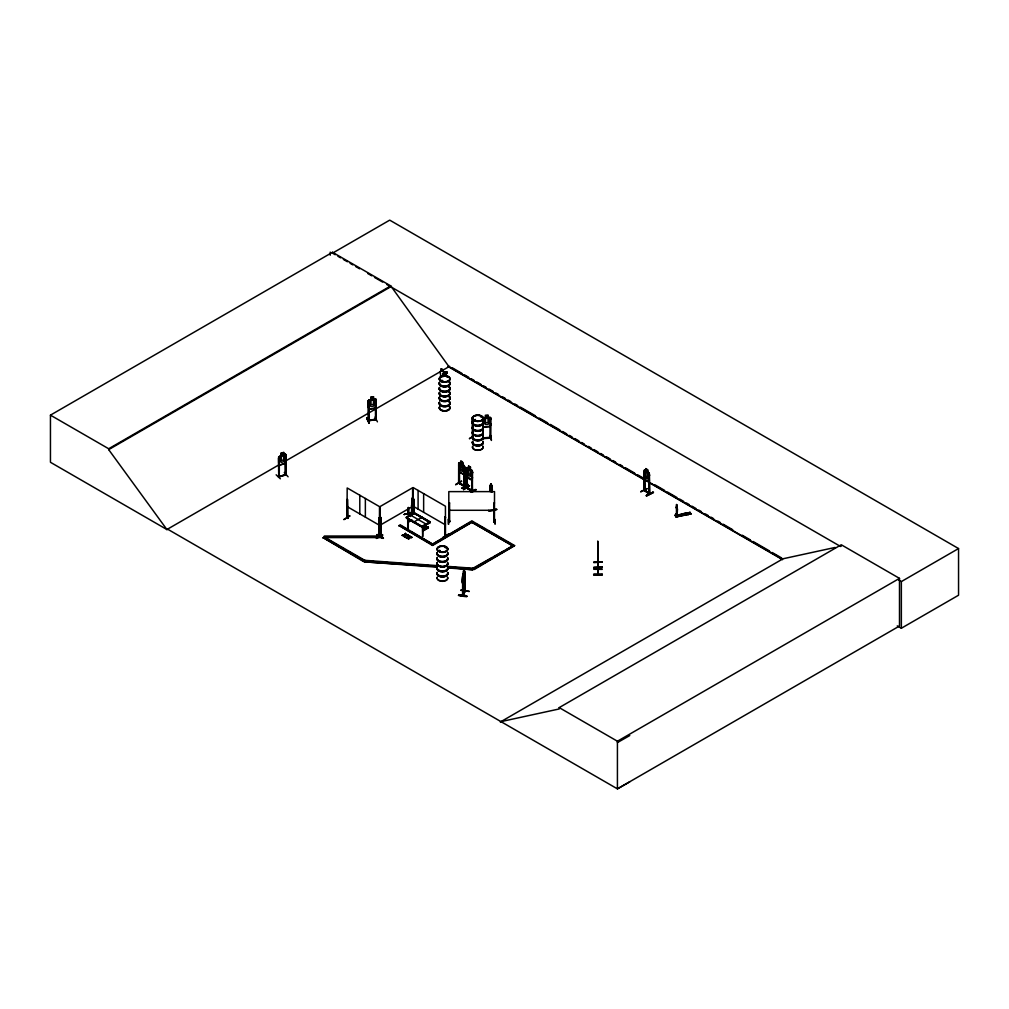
<?xml version="1.0" encoding="UTF-8"?>
<svg xmlns="http://www.w3.org/2000/svg" width="1009" height="1009" viewBox="0 0 1009 1009"><rect width="100%" height="100%" fill="white"/><g stroke="black" fill="none" stroke-linecap="round" stroke-linejoin="round"><path stroke-width="1.5" d="M408.418 507.464L408.531 514.212L408.759 507.868M676.421 514.603L677.077 515.99L677.417 510.024M677.19 515.965L677.203 510.201M285.295 456.194L285.459 475.05L285.295 456.194L286.115 456.144L286.064 474.634L278.408 476.841L279.392 476.286M675.803 514.376L675.954 516.23L675.803 514.376L677.758 516.646C678.489 515.019 675.349 515.826 676.232 517.049M676.169 507.767L676.61 504.475L677.102 505.131M676.27 507.3L676.572 506.48M677.367 509.772L677.48 508.952M442.863 376.849L443.052 373.885A1.904 1.501 26.5 0 0 442.674 371.375L442.585 369.218L441.11 368.878M462.816 583.454C467.974 566.125 462.74 588.625 462.664 581.764M464.897 591.034L462.879 594.717M462.589 595.688L462.664 575.635M463.144 576.631L462.929 595.777L465.199 591.06L465.124 572.38L464.607 591.476M458.515 595.36C463.699 593.393 474.709 598.98 458.515 595.36L466.902 596.332M458.616 595.096L466.927 596.395M685.048 514.363L683.799 514.224M463.017 595.676L462.929 574.84L464.001 569.404L464.064 571.838C465.59 567.815 459.663 581.777 462.79 583.568M436.733 567.146L364.564 561.862L364.779 560.323L324.368 536.99L323.183 537.671L363.606 561.597L364.779 560.323L436.947 565.608M447.719 567.941L472.817 569.782L473.032 568.244L513.442 545.491L487.851 530.709M408.279 528.199L408.317 519.194M442.106 380.834L441.236 380.708L442.648 380.784M447.328 377.328L448.198 377.189M447.365 377.252L447.744 376.937M422.96 526.168L422.67 536.738L422.367 526.168M429.91 522.763L429.695 521.779L414.333 513.001L406.501 517.213L406.627 518.311L421.787 527.039L429.695 522.977L429.91 521.741L414.333 512.749L406.413 517.075L406.387 517.97L421.989 526.837L429.834 522.624M438.776 550.99L439.76 550.435M438.865 551.028L440.189 550.763L438.89 550.75M439.394 551.456L440.151 550.599M445.587 547.118L445.776 547.572M475.554 420.324L475.1 419.467L474.381 420.324M445.133 547.61L445.953 547.584M474.671 420.198L475.327 419.542M481.407 416.54L480.612 416.73M480.788 416.187L481.343 416.402M481.179 416.767L480.675 416.276M676.471 504.639L677.304 508.486M598.223 569.089L598.223 570.11M598.223 567.361L597.845 566.238L597.845 567.474M597.845 543.901L597.845 574.613L597.744 541.038L597.845 563.072L598.173 561.899M411.874 504.197L411.483 506.039M444.301 375.84L444.452 375.134M376.925 534.984C382.638 535.476 388.112 542.211 376.925 534.984L383.042 538.428M377.215 534.467L383.357 538.276M404.407 514.388L412.063 512.458L404.205 514.502M422.834 530.103L424.032 526.648L428.169 526.9L428.27 527.934L422.96 530.999L422.708 530.267L428.169 526.9M649.468 494.133L644.007 490.45L644.625 469.992L643.969 470.446L644.537 479.275L648.837 482.176L649.392 480.259M648.837 482.176L648.888 472.855M286.241 454.769L285.307 454.164C282.179 456.762 284.399 448.803 283.643 454.782L284.904 455.185L284.904 459.473L283.643 461.681L281.297 462.362L280.048 460.886L280.048 456.598L281.17 455.374L278.661 456.926L278.661 463.081L279.48 465.187L285.383 463.472L286.203 454.718L286.077 474.886L278.585 477.03L285.206 474.394M463.913 474.571L464.644 472.691M464.026 474.634L459.335 471.935L458.679 469.336L459.272 471.985L463.963 474.671L464.644 472.78M375.285 408.014L376.281 399.476L375.323 398.82L369.029 399.854L368.171 400.825L368.033 420.904L375.272 419.038M368.197 407.031L369.029 409.175L375.373 408.128L376.307 405.694M375.361 400.85L376.18 400.888L375.361 400.85L375.55 419.719C373.91 418.71 377.593 418.432 375.361 418.836M285.295 474.154L286.19 474.104M280.351 478.808L276.151 474.798M404.71 537.04L405.328 535.136L407.913 534.808L405.328 535.527L404.71 537.04L404.723 535.186L404.218 536.763M408.645 538.932L409.351 535.64L408.746 537.52L406.123 537.469L408.746 537.129L408.658 537.847L406.123 537.86M408.645 539.311L409.843 535.918M404.811 534.858C398.832 535.073 405.706 536.801 405.416 533.37L405.416 535.211L405.908 533.647M404.811 535.249L405.416 533.37M483.437 426.984L489.996 426.567L490.853 424.171M489.996 426.567L490.954 424.221M408.153 539.033L408.658 537.456M640.753 491.875L647.236 488.646M366.746 418.092L369.168 423.2L366.809 418.054M366.734 418.394L369.168 423.2M469.437 438.751L473.095 436.62M463.484 489.567L469.286 485.934M343.943 519.66L350.022 515.839L344.006 519.37M455.664 484.761L461.681 481.243M463.421 571.119L464.09 569.417M463.421 571.889L463.863 570.943M462.891 574.298L463.371 573.276M464.985 591.425L465.124 572.38M469.172 591.501L460.974 590.038M462.639 594.944L465.149 591.06M462.664 595.676L464.985 590.757M346.919 518.121L347.815 518.285L347.273 517.302M440.656 376.483L440.466 373.456A1.904 1.501 26.5 0 1 440.845 371.06L440.883 370.997M442.358 375.764L444.389 371.753L447.138 372.207L445.448 376.269M442.409 375.89L444.389 371.753M442.699 375.815L444.919 372.081L443.292 375.916M442.888 375.853L445.133 372.233M443.241 375.903L444.389 371.917L447.34 372.586M445.776 373.645L444.565 376.117L446.609 372.271L444.919 376.18M445.095 376.206L447.138 372.207M445.335 376.143L446.609 372.271M379.573 536.674L379.523 535.93M458.83 482.352L459.297 483.551L459.448 464.72L458.679 464.531L459.448 464.72M464.317 467.495L464.026 486.275L464.367 485.455L464.935 486.515L458.83 483.034M464.026 486.275L464.317 472.162M413.085 512.37L413.085 487.536L445.423 506.203L445.486 536.258L445.297 535.539M445.171 535.804L445.083 517.112L445.209 535.779M472.515 436.556L472.906 437.502M448.21 519.219L448.273 524.15M448.627 518.878L448.74 524.188M467.344 487.561L466.461 487.297L467.129 487.688M466.726 487.17L467.129 488.369L467.281 474.205M466.738 475.441L466.738 487.889C474.23 493.439 475.113 490.601 467.129 487.877M380.872 535.602L381.074 536.284L381.024 517.579L380.267 517.781L381.024 517.579M644.713 489.945L643.931 489.769L644.574 490.147M644.574 490.828L644.234 471.67L644.713 490.626M648.989 493.174L649.443 494.17M643.944 489.731L649.771 494.032L649.191 475.012L649.317 493.691M482.605 437.956L490.904 437.225M441.45 380.998L441.967 380.229L441.955 381.074M441.324 380.708L442.068 380.532M406.627 517.63L421.989 526.307L429.91 521.981M422.922 526.244L421.611 526.446L406.501 517.693M429.91 522.246L422.796 526.446M439.319 550.473L438.801 551.116M490.071 485.405L490.942 486.187M408.456 514.199L408.115 513.039L408.784 514.073M408.115 513.72L408.153 507.54M489.958 489.819L491.547 492.127M368.285 400.888L369.029 399.854M449.661 521.312C449.434 519.799 447.668 522.498 449.661 521.792L449.573 502.961L448.803 502.961L449.573 502.961M482.567 418.596L483.45 417.676L489.97 417.31L490.954 418.054L490.778 438.133L482.504 438.612M441.147 368.815L440.845 371.06M676.837 515.082L676.837 514.275L675.349 514.565L675.286 515.498L690.219 513.064L689.992 512.32L688.504 512.774M675.462 515.801L690.042 512.761M676.043 516.747L690.913 513.884L676.169 516.949M689.929 512.585L675.261 515.448M690.118 512.9L675.387 515.662M690.875 514.149L690.005 512.585M482.479 419.769L483.248 419.719L483.197 438.625L483.324 437.919M490.046 437.275L490.109 438.146M490.021 437.477L490.942 437.389M490.828 438.095L490.79 437.212M683.938 513.922L684.695 513.959M475.327 420.211L474.381 419.643M406.501 517.478L413.539 513.392M439.243 550.548L440.101 550.914M444.54 375.575L443.821 375.739M472.527 423.301L472.452 417.184L473.158 416.692M458.742 463.245L459.41 462.778C462.286 465.477 459.082 458.225 462.715 462.324L462.652 464.657L464.708 466.574L464.72 486.641L458.616 483.16L458.679 463.181L459.372 462.69L464.001 465.363M448.715 521.628L449.636 521.817L448.765 521.59M449.547 521.136L448.715 521.123M449.573 521.792L449.636 520.921M493.691 521.83C495.772 519.976 492.77 522.435 494.435 521.83L494.524 491.623L448.803 491.623L448.828 521.817M493.754 521.628L494.524 521.628M485.455 417.676L484.055 418.533L484.055 422.809L485.455 424.562L488.066 424.398L489.466 422.468L489.466 418.18L488.066 417.512L488.154 415.077L485.354 415.254L485.354 417.549M347.701 518.222L346.97 518.096L347.184 499.304L347.79 518.323M347.588 518.437L347.727 499.619M378.753 536.523L378.968 517.655L379.182 536.763M464.872 467.81L464.102 467.621M412.265 499.556L412.265 514.54M413.299 498.761L413.299 513.745M464.935 485.833L459.297 483.059L464.72 485.96M461.819 488.343L467.848 484.434L461.819 488.343L468.176 484.988L467.835 484.421M376.458 538.1L382.815 535.123L376.508 538.163M382.487 534.581L376.521 538.465M380.267 536.372L381.099 536.246M445.637 517.428L444.868 517.239M445.12 535.098L445.486 535.577M442.573 537.57L448.639 534.076L442.913 538.1M442.573 537.948L448.942 534.606L448.601 534.038M444.124 537.444L448.917 534.556M167.645 529.183L166.989 529.574L50.45 462.286L50.45 415.14L332.516 252.288L390.748 285.9L448.98 366.671L782.379 559.163M332.516 252.288L332.516 253.158L389.714 220.139L958.55 548.555L958.55 595.222L901.352 628.241L897.266 625.87M50.45 415.14L108.682 448.753L390.748 285.9M629.767 781.824L617.42 788.861L167.57 529.145L166.901 529.523L108.682 449.623L390.748 286.77M166.901 529.523L279.039 464.783M285.837 460.861L449.636 366.292M472.452 417.184L472.489 437.263M472.489 418.521L472.691 437.061A5.335 3.077 0 0 0 477.799 440.857A5.335 3.077 0 0 0 482.958 436.973M473.133 436.355L469.5 438.448M323.183 538.264L324.368 537.583L381.516 537.583L381.516 536.031L324.368 536.031L324.368 537.583L337.838 545.352M466.738 469.223L467.129 488.369M468.554 468.453L468.554 466.007L470.535 467.154L470.408 469.526L471.405 470.862L471.405 475.151L470.408 476.412L468.554 475.34L467.558 472.931L467.558 468.643L468.554 468.302M380.267 525.109L412.605 506.442M471.909 472.452L472.666 472.653L471.909 472.452L471.846 491.093L472.679 491.295M467.18 476.765C465.187 469.98 467.848 481.495 471.846 479.464L472.527 477.572L471.783 479.502L467.217 476.727M411.231 514.981L413.539 513.644M399.11 525.563L432.609 544.91L473.032 521.577L432.609 545.491L399.11 525.563L400.283 524.882L432.609 544.128L411.054 531.693M399.11 526.143L400.283 525.462L408.368 530.129M408.052 521.817L410.966 520.43L408.052 522.397M463.535 489.668L469.601 485.783L463.535 489.277M470.812 492.077C474.293 488.961 479.565 488.23 472.363 491.963M472.023 491.761L475.983 489.819M472.111 491.761L475.743 489.668M323.183 537.671L363.606 561.004L364.779 560.323M428.421 527.177L422.746 530.28M422.746 530.86L428.018 527.795L428.093 527.013L424.121 526.673M447.933 566.402L473.032 568.244L474.205 569.505L514.628 545.592L471.846 520.896L431.436 544.81L443.556 537.81M446.255 536.258L471.846 521.476L473.032 522.158M473.032 568.824L491.887 557.939M494.587 556.388L504.021 550.939M506.707 549.375L510.756 547.042M473.032 568.244L474.205 568.925L514.628 545.592M500.313 722.015L783.047 558.772L835.137 547.446M500.969 721.624L559.2 708.961L559.2 707.612L841.266 544.759L899.498 578.371L899.498 626.009L617.42 788.861L617.42 741.224L899.498 578.371M841.266 546.109L840.611 546.5L386.687 284.424M898.653 580.011L901.352 581.575L958.55 548.555M617.42 742.586L629.767 735.548M684.897 514.401L684.14 514.489M647.627 472.098L647.702 469.765L645.798 468.567L644.94 475.416L645.861 477.875L647.564 479.023L648.484 477.799L647.564 469.841M643.969 476.614L644.537 479.275M649.455 474.142L648.812 472.893M649.695 475.353L648.964 475.125M646.416 495.369C667.605 485.48 632.378 502.911 652.924 492.152M646.441 495.696L652.937 492.43M653.201 492.695L646.693 495.923M598.186 570.199L598.173 569.051M475.504 420.223L474.419 420.223M440.151 551.229L439.457 551.229M412.366 520.165L408.027 521.691L410.89 520.354M281.17 455.374L281.17 453.079L283.731 452.385M285.358 454.214L278.661 456.926M278.724 476.992L278.484 458.174L279.316 458.124L279.253 476.841L279.316 458.124M279.506 465.048L285.282 463.358M284.298 472.426L288.107 476.803M279.178 475.958L278.585 476.362M411.912 498.093L411.874 515.006M411.521 514.603L411.798 498.963L412.139 514.931M404.193 514.527L412.088 512.194M464.922 591.476L464.821 570.968M442.207 395.768L441.274 395.705M443.846 375.033L443.544 375.764M279.052 476.614L279.052 475.933M677.077 507.54L677.38 509.406M676.345 508.221L676.282 507.741M675.589 515.99L675.336 515.385L676.913 515.044L677.695 516.356M684.707 513.367L685.628 515.082L684.707 513.367L683.219 513.657L684.14 515.221M686.019 513.102C688.794 516.974 683.988 512.156 687.507 512.812L688.441 514.54L687.507 512.812M380.872 536.094L380.809 517.466M490.765 488.255L491.484 489.832M466.675 487.851L471.947 490.5M370.871 397.256L373.595 396.865L373.507 399.249L374.856 399.791L374.856 404.079L373.507 406.135L370.984 406.564L369.635 404.95L369.635 400.661L370.984 399.665L370.871 397.256L370.871 399.551M370.984 397.369L373.507 396.953M368.777 401.935L368.033 402.061L368.865 402.099L368.789 420.803L368.865 402.099M369.029 409.175L375.373 408.128M375.045 417.083L377.416 421.838M375.272 418.849L376.269 419.542L368.209 420.904M376.155 419.353L367.957 420.715L368.865 419.908M491.963 492.064L491.686 485.316L490.828 483.778L491.572 485.354M491.686 485.316L492.178 488.684M490.626 487.057L490.387 490.664M492.19 488.621L492.367 489.996M493.981 509.419C502.444 507.804 488.646 512.572 488.495 510.39M488.482 510.718L496.857 509.595M405.416 534.82L407.913 534.808M402.187 535.199L407.913 535.199M402.187 535.59L404.723 535.577M409.351 537.091L411.849 537.469L409.263 537.797M406.123 537.469L411.849 537.469M409.263 537.406L411.849 537.078M493.716 520.909L494.435 521.149M649.128 492.96C654.677 496.478 635.355 484.396 649.443 493.489M441.816 381.15L442.623 380.897L441.601 381.238M443.846 375.159L444.553 375.335M490.046 419.29L490.853 419.416L490.046 419.29L489.996 438.133M482.504 419.946L483.248 419.719M483.488 426.857L489.933 426.504M482.554 437.704L483.361 438.07M482.479 438.436L490.815 437.906M491.396 440.454L490.45 435.144L491.446 440.063M458.893 483.071L458.893 464.405M378.905 536.284L378.968 517.655M445.083 535.779L445.083 517.112M368.209 420.223L368.941 420.274M649.191 493.678L649.191 481.243M649.43 494.133L649.468 474.091M493.842 521.83L493.754 502.961L494.524 502.961M494.587 519.244L495.116 524.188L494.7 519.194M448.803 510.289L494.524 510.289M324.368 536.99L381.516 536.99M593.708 562.518L602.272 562.127L593.708 562.391M593.708 562.24L602.272 562.215M593.708 567.411L602.272 567.411L593.708 567.487M593.708 569.278L602.272 569.379M602.272 574.298L593.708 574.235L593.708 574.89L602.272 574.878L602.272 574.235M593.708 574.55L602.272 574.55M593.708 574.638L602.272 574.613M408.38 513.644L410.499 516.028M366.343 561.029L374.188 561.597M380.469 562.063L388.314 562.631M394.582 563.085L402.427 563.665M408.708 564.119L414.976 564.586M422.821 565.154L429.102 565.62M449.497 567.108L457.342 567.676M463.623 568.143L471.455 568.71M436.733 566.553L364.564 561.862M441.816 380.885L441.147 380.923M414.119 513.24L429.91 522.511M414.119 513.505L417.209 515.094M469.261 591.35L460.861 590.328M464.644 486.641L464.644 466.574M472.338 491.446L472.527 471.405L471.821 470.194L472.464 491.446L466.461 487.978L466.499 468.012L467.192 467.52L471.796 470.257M461.403 481.142L455.715 484.471M332.516 253.158L335.228 254.722M337.939 256.286L340.651 257.85M343.35 259.414L347.411 261.76M350.123 263.324L352.835 264.888M355.546 266.452L359.608 268.798M367.73 273.489L371.791 275.835M374.503 277.399L382.625 282.079M452.36 367.856L461.882 373.355M464.607 374.932L468.693 377.29M471.405 378.854L474.129 380.431M476.853 381.995L480.94 384.353M483.664 385.93L486.376 387.506M489.1 389.07L493.187 391.429M495.911 393.006L498.623 394.569M502.709 396.928L505.433 398.505M508.158 400.068L510.869 401.645M514.956 404.004L517.68 405.568M520.404 407.144L535.375 415.784M539.449 418.142L547.622 422.859M550.334 424.423L559.869 429.922M562.581 431.499L566.667 433.857M569.391 435.421L572.116 436.998M574.84 438.574L578.914 440.92M581.638 442.497L584.362 444.074M588.436 446.419L591.16 447.996M593.885 449.573L597.971 451.931M600.696 453.495L603.407 455.072M606.132 456.636L610.218 458.994M612.942 460.571L615.654 462.135M619.74 464.493L622.465 466.07M625.189 467.634L634.711 473.133M637.436 474.709L642.872 477.85M655.118 484.925L664.654 490.424M667.365 491.988L676.9 497.5M679.612 499.064L683.698 501.423M686.423 502.999L689.147 504.563M691.871 506.14L695.945 508.498M698.669 510.062L701.394 511.639M705.468 513.997L708.192 515.561M710.916 517.138L713.64 518.702M717.727 521.06L720.439 522.637M723.163 524.201L732.685 529.712M742.22 535.211L750.381 539.916M753.105 541.492L769.438 550.914M772.15 552.491L781.685 557.99M448.084 366.544L646.05 480.839M648.787 482.416L782.58 559.667M468.554 466.158L470.408 467.23M458.654 465.351L464.644 468.794M475.718 523.709L485.152 529.157M413.085 506.203L445.423 524.869M419.706 516.532L422.203 517.97L422.203 517.201L414.119 521.867L414.119 522.637M423.452 518.689L429.834 522.397M409.843 536.309L409.351 535.64M347.184 506.632L379.51 525.298M340.525 546.916L344.573 549.249M347.273 550.8L363.429 560.134M559.2 707.612L617.42 741.224M285.282 454.252L286.152 454.819M644.549 470.017L648.863 472.918M647.009 488.545L640.803 491.585M375.31 398.946L376.218 399.564L376.13 419.618M459.524 483.399L459.234 464.846M489.97 417.31L490.866 418.092M378.791 535.817L378.69 536.41M281.17 453.079L281.297 455.475M408.153 513.821L410.499 516.52M423.187 525.5L424.07 527.013L423.023 525.777M689.992 512.32L690.913 513.884M688.504 512.61L689.424 514.174M675.349 515.372L676.282 516.936M490.929 489.024L491.408 489.958M490.929 489.794L491.408 490.727M491.446 485.48L490.979 484.547L491.446 486.25M490.311 485.102L492.089 488.697M482.655 424.688L483.5 426.908M462.929 579.128L463.295 580.188L464.342 576.101L464.001 569.404M676.446 508.713L676.459 514.943M901.352 581.575L901.352 628.241M675.677 514.401L675.677 515.763M645.937 468.655L645.937 470.951M644.738 478.241L644.789 490.727M491.446 492.152L490.853 486.969L490.853 491.244M490.916 483.752L490.462 490.475M490.336 490.223L490.134 485.316L490.071 491.522M472.817 569.782L447.719 567.361A5.423 3.128 0 0 1 442.434 571.346A5.423 3.128 0 0 1 437.2 567.399M472.124 472.338L472.212 491.017M466.625 468.037L466.625 474.154M462.589 462.399L463.585 466.032L463.585 470.32L462.589 471.581L460.735 470.509L459.738 468.1L460.735 461.176M426.252 524.97L426.252 524.201L410.083 514.867L410.083 515.637M423.641 493.641L423.641 512.307M418.092 490.424L418.092 509.091M413.854 499.077L413.854 512.572M413.64 499.203L413.64 512.686M412.807 499.228L412.807 512.723M412.605 512.597L412.605 487.763L380.267 506.442L380.204 536.485M407.724 517.705L407.724 528.111M380.481 517.894L380.418 536.599M379.371 536.788L379.51 506.632L347.184 487.965L347.008 518.147M368.26 400.838L368.285 407.005M365.359 498.459L365.359 517.125M359.797 495.242L359.797 513.909M330.233 252.111L330.233 255.201M108.682 448.753L108.682 449.623M449.27 391.517A5.335 3.077 0 0 1 445.347 396.108A5.335 3.077 0 0 1 439.495 392.261M449.282 382.348A5.348 3.09 0 0 1 445.347 386.952A5.348 3.09 0 0 1 439.483 383.092M449.282 381.478A5.348 3.09 0 0 1 445.347 386.081A5.348 3.09 0 0 1 439.483 382.222M449.27 387.494A5.335 3.077 0 0 1 445.347 392.097A5.335 3.077 0 0 1 439.495 388.238M449.346 387.179A5.423 3.128 0 0 1 445.36 391.845A5.423 3.128 0 0 1 439.407 387.923M449.346 386.914A5.423 3.128 0 0 1 445.36 391.58A5.423 3.128 0 0 1 439.407 387.658M449.27 386.636A5.335 3.077 0 0 1 445.347 391.227A5.335 3.077 0 0 1 439.495 387.38M449.346 382.02A5.423 3.128 0 0 1 445.36 386.687A5.423 3.128 0 0 1 439.407 382.777M449.346 381.755A5.423 3.128 0 0 1 445.36 386.422A5.423 3.128 0 0 1 439.407 382.512M449.282 391.807A5.348 3.09 0 0 1 445.347 396.411A5.348 3.09 0 0 1 439.483 392.551M449.257 392.287A5.31 3.065 0 0 1 445.347 396.865A5.31 3.065 0 0 1 439.52 393.031M449.27 406.198A5.335 3.077 0 0 1 445.347 410.789A5.36 3.09 0 0 1 439.47 407.056M439.495 406.942A5.335 3.077 0 0 0 445.347 410.789A5.36 3.09 0 0 0 449.295 406.312M449.295 392.009A5.36 3.09 0 0 1 445.347 396.625A5.36 3.09 0 0 1 439.47 392.753M449.27 397.029A5.335 3.077 0 0 1 445.347 401.62A5.335 3.077 0 0 1 439.495 397.773M449.282 396.159A5.348 3.09 0 0 1 445.347 400.762A5.348 3.09 0 0 1 439.483 396.903M449.27 402.175A5.335 3.077 0 0 1 445.347 406.778A5.335 3.077 0 0 1 439.495 402.919M449.346 401.859A5.423 3.128 0 0 1 445.36 406.526A5.423 3.128 0 0 1 439.407 402.604M449.346 401.595A5.423 3.128 0 0 1 445.36 406.261A5.423 3.128 0 0 1 439.407 402.339M449.282 401.317A5.348 3.09 0 0 1 445.347 405.921A5.348 3.09 0 0 1 439.483 402.061M449.346 396.701A5.423 3.128 0 0 1 445.36 401.368A5.423 3.128 0 0 1 439.407 397.458M449.346 396.436A5.423 3.128 0 0 1 445.36 401.103A5.423 3.128 0 0 1 439.407 397.193M449.282 406.488A5.348 3.09 0 0 1 445.347 411.092A5.348 3.09 0 0 1 439.483 407.232M482.97 431.575A5.36 3.09 0 0 1 477.799 435.472A5.36 3.09 0 0 1 472.616 431.575M482.958 422.292A5.335 3.077 0 0 1 477.799 426.176A5.335 3.077 0 0 1 472.641 422.292M482.958 421.434A5.335 3.077 0 0 1 477.799 425.306A5.335 3.077 0 0 1 472.641 421.434M482.958 427.45A5.335 3.077 0 0 1 477.799 431.322A5.335 3.077 0 0 1 472.641 427.45M483.034 427.135A5.423 3.128 0 0 1 477.799 431.07A5.423 3.128 0 0 1 472.565 427.135M483.034 426.87A5.423 3.128 0 0 1 477.799 430.805A5.423 3.128 0 0 1 472.565 426.87M482.958 426.58A5.335 3.077 0 0 1 477.799 430.465A5.335 3.077 0 0 1 472.641 426.58M483.034 421.989A5.423 3.128 0 0 1 477.799 425.924A5.423 3.128 0 0 1 472.565 421.989M483.034 421.724A5.423 3.128 0 0 1 477.799 425.659A5.423 3.128 0 0 1 472.565 421.724M482.97 431.802A5.36 3.09 0 0 1 477.799 435.699A5.36 3.09 0 0 1 472.616 431.802M482.933 432.243A5.31 3.065 0 0 1 477.799 436.102A5.31 3.065 0 0 1 472.666 432.243M482.97 446.255A5.36 3.09 0 0 1 477.799 450.153A5.36 3.09 0 0 1 472.616 446.255M482.97 431.966A5.36 3.09 0 0 1 477.799 435.863A5.36 3.09 0 0 1 472.616 431.966M482.958 436.115A5.335 3.077 0 0 1 477.799 439.987A5.335 3.077 0 0 1 472.641 436.115M482.958 442.131A5.335 3.077 0 0 1 477.799 446.003A5.335 3.077 0 0 1 472.641 442.131M483.034 441.816A5.423 3.128 0 0 1 477.799 445.751A5.423 3.128 0 0 1 472.565 441.816M483.034 441.551A5.423 3.128 0 0 1 477.799 445.486A5.423 3.128 0 0 1 472.565 441.551M482.958 441.261A5.335 3.077 0 0 1 477.799 445.146A5.335 3.077 0 0 1 472.641 441.261M483.034 436.67A5.423 3.128 0 0 1 477.799 440.605A5.423 3.128 0 0 1 472.565 436.67M483.034 436.405A5.423 3.128 0 0 1 477.799 440.34A5.423 3.128 0 0 1 472.565 436.405M482.945 446.445A5.322 3.077 0 0 1 477.799 450.317A5.322 3.077 0 0 1 472.653 446.445M447.618 562.581A5.36 3.09 0 0 1 442.434 566.478A5.36 3.09 0 0 1 437.263 562.581M447.592 553.298A5.335 3.077 0 0 1 442.434 557.17A5.335 3.077 0 0 1 437.288 553.298M447.592 552.44A5.335 3.077 0 0 1 442.434 556.312A5.335 3.077 0 0 1 437.288 552.44M447.605 558.444A5.348 3.09 0 0 1 442.434 562.328A5.348 3.09 0 0 1 437.275 558.444M447.681 558.141A5.423 3.128 0 0 1 442.434 562.076A5.423 3.128 0 0 1 437.2 558.141M447.681 557.876A5.423 3.128 0 0 1 442.434 561.811A5.423 3.128 0 0 1 437.2 557.876M447.592 557.586A5.335 3.077 0 0 1 442.434 561.458A5.335 3.077 0 0 1 437.288 557.586M447.681 552.982A5.423 3.128 0 0 1 442.434 556.93A5.423 3.128 0 0 1 437.2 552.982M447.681 552.718A5.423 3.128 0 0 1 442.434 556.665A5.423 3.128 0 0 1 437.2 552.718M447.618 562.808A5.36 3.09 0 0 1 442.434 566.705A5.36 3.09 0 0 1 437.263 562.959M437.263 562.808A5.36 3.09 0 0 0 442.434 566.705A5.36 3.09 0 0 0 447.618 562.959M447.567 563.236A5.31 3.065 0 0 1 442.434 567.096A5.31 3.065 0 0 1 437.301 563.236M447.567 577.148A5.31 3.065 0 0 1 442.434 581.02A5.31 3.065 0 0 1 437.301 577.148M447.592 567.979A5.335 3.077 0 0 1 442.434 571.851A5.335 3.077 0 0 1 437.288 567.979M447.605 567.108A5.348 3.09 0 0 1 442.434 571.006A5.348 3.09 0 0 1 437.275 567.108M447.605 573.125A5.348 3.09 0 0 1 442.434 577.009A5.348 3.09 0 0 1 437.275 573.125M447.681 572.822A5.423 3.128 0 0 1 442.434 576.757A5.423 3.128 0 0 1 437.2 572.822M447.681 572.557A5.423 3.128 0 0 1 442.434 576.492A5.423 3.128 0 0 1 437.2 572.557M447.592 572.267A5.335 3.077 0 0 1 442.434 576.139A5.335 3.077 0 0 1 437.288 572.267M447.681 567.663A5.423 3.128 0 0 1 442.434 571.611A5.423 3.128 0 0 1 437.2 567.663M447.605 577.438A5.348 3.09 0 0 1 442.434 581.323A5.348 3.09 0 0 1 437.275 577.438M463.976 572.595L463.295 578.346L463.976 572.595M283.226 452.991L281.725 454.201L283.226 452.991M283.643 455.551L281.297 456.232L281.297 460.52L283.643 459.839L283.643 455.551M373.053 397.407L371.438 397.685L371.438 398.441L373.053 398.177L373.053 397.407M373.507 400.018L370.984 400.434L370.984 404.723L373.507 404.306L373.507 400.018M487.599 415.62L485.922 415.733L485.922 416.49L487.599 416.389L487.599 415.62M488.066 418.268L485.455 418.445L485.455 422.721L488.066 422.557L488.066 418.268M602.272 567.083L593.708 567.739L602.272 567.739L602.272 567.083M446.697 373.078L443.96 372.624L446.697 373.078M446.407 373.658L443.67 373.204L446.407 373.658M445.978 374.528L443.228 374.074L445.978 374.528M445.587 375.31L442.837 374.856L445.587 375.31M462.261 462.589L461.063 461.908L462.261 463.358L462.261 462.589M470.068 467.419L468.882 466.726L470.068 468.189L470.068 467.419M462.589 465.464L460.735 464.392L460.735 468.68L462.589 469.753L462.589 465.464M470.408 470.295L468.554 469.223L468.554 473.511L470.408 474.583L470.408 470.295M512.269 545.592L471.846 522.258L512.269 545.592M425.621 528.88L425.621 528.88M647.261 470.017L646.164 469.273L647.261 470.774L647.261 470.017M647.564 472.893L645.861 471.745L645.861 476.034L647.564 477.181L647.564 472.893M441.98 381.364A5.335 3.077 0 0 0 449.989 378.703A5.335 3.077 0 0 0 441.98 376.029A5.335 3.077 0 0 0 441.98 381.364M441.992 381.806A5.31 3.065 0 0 0 449.964 379.144A5.31 3.065 0 0 0 441.992 376.483A5.31 3.065 0 0 0 441.992 381.806M441.967 381.553A5.36 3.09 0 0 0 450.014 378.879A5.36 3.09 0 0 0 441.967 376.206A5.36 3.09 0 0 0 441.967 381.553M475.113 420.766A5.36 3.09 0 0 0 483.16 418.092A5.36 3.09 0 0 0 475.113 415.405A5.36 3.09 0 0 0 475.113 420.766M475.138 421.005A5.31 3.065 0 0 0 483.109 418.357A5.31 3.065 0 0 0 475.138 415.695A5.322 3.077 0 0 0 475.138 421.018A5.322 3.077 0 0 0 483.122 418.357A5.322 3.077 0 0 0 475.138 415.695A5.31 3.065 0 0 0 475.138 421.005M439.76 551.582A5.348 3.09 0 0 0 447.782 548.909A5.348 3.09 0 0 0 439.76 546.235A5.348 3.09 0 0 0 439.76 551.582M439.785 552.011A5.31 3.065 0 0 0 447.756 549.35A5.31 3.065 0 0 0 439.785 546.689A5.31 3.065 0 0 0 439.785 552.011M439.76 551.759A5.36 3.09 0 0 0 447.794 549.073A5.36 3.09 0 0 0 439.76 546.399A5.36 3.09 0 0 0 439.76 551.759"/></g></svg>
